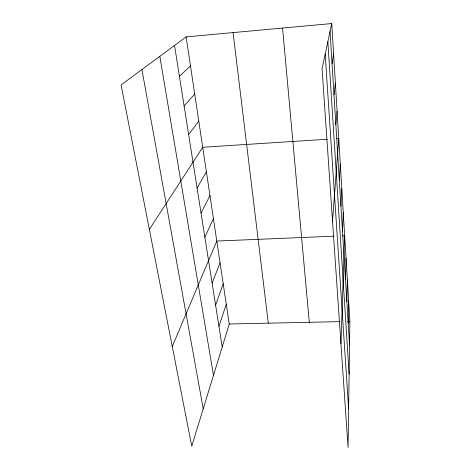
<?xml version="1.0" encoding="UTF-8"?>
<svg xmlns="http://www.w3.org/2000/svg" width="471" height="471" viewBox="0 0 471 471"><rect width="100%" height="100%" fill="white"/><g stroke="black" fill="none" stroke-linecap="round" stroke-linejoin="round"><path stroke-width="0.71" d="M331.755 23.55L349.894 321.422L348.057 447.45L322.064 68.631L331.755 23.55L186.127 36.891L121.106 84.945L191.756 446.184L229.247 324.007L186.127 36.891M348.228 323.659L348.646 300.969M346.862 301.699L347.363 279.892M345.449 279.02L346.038 258.161M340.951 343.83L344.672 235.741L342.511 235.83M342.482 231.338L343.265 212.598M340.922 206.251L341.811 188.706M339.308 180.287L340.309 164.014M332.526 221.14L338.755 138.498L336.588 138.633M335.841 124.632L337.095 111.286M333.986 94.777L335.381 83.09M332.055 63.756L333.598 53.865M218.95 326.362L226.268 304.178M215.594 305.12L223.207 283.766M212.133 283.206L220.045 262.73M172.274 346.568L216.79 241.052L333.851 236.189M204.856 237.201L213.434 218.703M201.04 213.039L209.972 195.642M197.09 188.053L206.392 171.838M149.36 229.401L202.701 147.264L327.221 139.239M188.641 134.606L198.774 121.088M184.114 105.993L194.706 94M179.422 76.29L190.49 65.952M229.247 324.007L339.697 321.64M347.71 321.469L349.894 321.422M141.918 69.567L203.231 408.787M159.822 56.332L213.487 375.358M174.547 45.446L222.206 346.95M233.068 32.587L268.299 323.171M282.565 28.054L309.312 322.294M325.19 54.065L348.622 408.645M327.863 41.642L349.129 374.127M330.047 31.486L349.553 344.925"/></g></svg>
